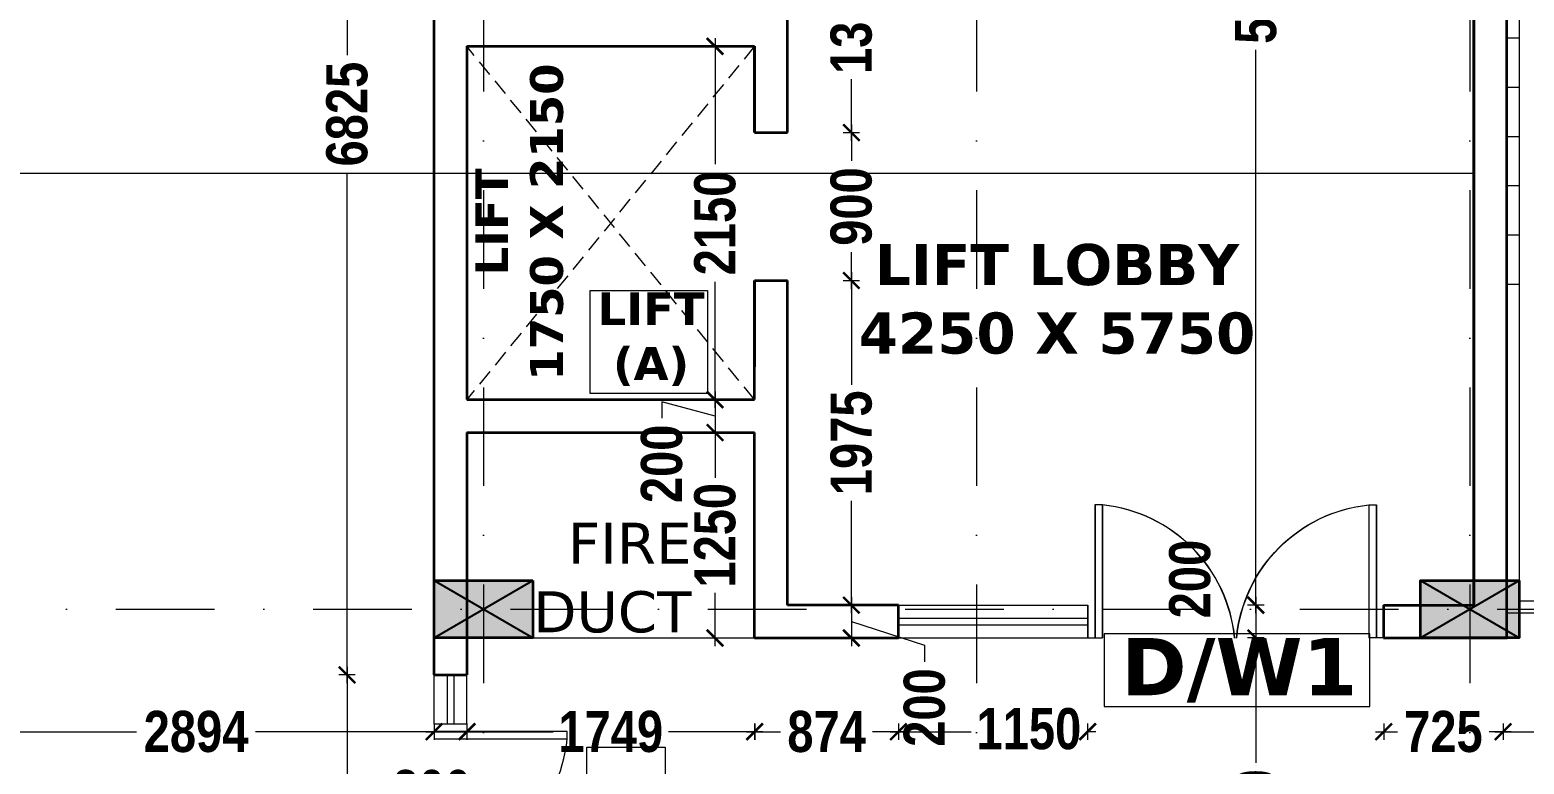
# Model space of a CAD drawing. Header units: millimetres. Extents: x -3092155 to 4513934, y -12317808 to 1850003.
# Drawn here: x -403093 to -394006, y -5682594 to -5678126 of the extents above; entities that cross this region are included whole.
import ezdxf

# ---------------------------------------------------------------- set-up
doc = ezdxf.new("R2010")
doc.units = ezdxf.units.MM
doc.header["$LTSCALE"] = 2
doc.header["$MEASUREMENT"] = 0
doc.header["$PDMODE"] = 34
doc.header["$PDSIZE"] = 500
doc.linetypes.add('DASHDOT', pattern=[1, 0.5, -0.25, 0, -0.25])
doc.linetypes.add('HIDDEN', pattern=[0.375, 0.25, -0.125])
for name, color, linetype, lineweight in [('coloumn', 10, 'Continuous', 35), ('D DIM', 250, 'Continuous', 9), ('DOOR', 27, 'Continuous', 5), ('DW1', 10, 'Continuous', 9), ('DW2', 10, 'Continuous', 9), ('glass', 5, 'Continuous', 15), ('GRID', 251, 'DASHDOT', 5), ('HAT', 42, 'Continuous', 5), ('RAILING', 47, 'Continuous', 13), ('SILL', 74, 'Continuous', 9), ('STAIR', 252, 'Continuous', 9), ('TEXT', 7, 'Continuous', 13), ('W1', 162, 'Continuous', 5), ('W6', 162, 'Continuous', 5), ('WAll', 250, 'Continuous', 35)]:
    doc.layers.add(name, color=color, linetype=linetype, lineweight=lineweight)
doc.styles.add('INNER DIM', font='ARIALNB.TTF', dxfattribs={"height": 250})
doc.styles.add('style2', font='verdana.ttf')
doc.dimstyles.new('external final', dxfattribs={"dimscale": 0, "dimtxt": 250, "dimasz": 100, "dimexe": 50, "dimexo": 50, "dimgap": 50, "dimtad": 0, "dimdec": 0, "dimzin": 0, "dimdsep": 46, "dimtxsty": 'INNER DIM', "dimblk": 'ARCHTICK', "dimcen": 100, "dimdle": 50, "dimclrd": 256, "dimclre": 256, "dimclrt": 256, "dimadec": 0, "dimazin": 0, "dimtfac": 1, "dimtdec": 0, "dimtix": 1, "dimtmove": 1, "dimatfit": 3, "dimfxl": 50, "dimfxlon": 1, "dimtolj": 1, "dimtzin": 0, "dimlwd": -1, "dimlwe": -1, "dimarcsym": 1})
doc.dimstyles.new('INNER DIM', dxfattribs={"dimscale": 0, "dimtxt": 250, "dimasz": 100, "dimexe": 50, "dimexo": 50, "dimgap": 50, "dimtad": 0, "dimdec": 0, "dimzin": 0, "dimdsep": 46, "dimtxsty": 'INNER DIM', "dimblk": 'ARCHTICK', "dimcen": 100, "dimdle": 50, "dimclrd": 256, "dimclre": 256, "dimclrt": 256, "dimadec": 0, "dimazin": 0, "dimtfac": 1, "dimtdec": 0, "dimtix": 1, "dimtmove": 2, "dimatfit": 3, "dimfxl": 50, "dimfxlon": 1, "dimtolj": 1, "dimtzin": 0, "dimlwd": -1, "dimlwe": -1, "dimarcsym": 1})

# ---------------------------------------------------------------- blocks, each defined once
blk = doc.blocks.new('1000 DOOR R')
at = {"layer": 'DOOR', "color": 252, "ltscale": 200}
for p, q in [((-900, -900), (0, -900)), ((-900, -900), (-900, -950)), ((0, -1000), (0, -900)), ((-900, -950), (0, -950))]:
    blk.add_line(p, q, dxfattribs=at)
blk.add_arc((96, -1003), 1001, 95.4612, 174.0988, dxfattribs=at)
blk = doc.blocks.new('A$C44E84F5B')
at = {"layer": 'SILL', "ltscale": 0.1, "extrusion": (0, 0, -1), "xscale": -0.8999999999990947, "yscale": 0.8999999999990947, "zscale": -0.900000000403865, "rotation": 180}
blk.add_blockref('1000 DOOR R', (0, 900), dxfattribs=at)
at = {"layer": 'SILL', "ltscale": 0.1, "extrusion": (0, 0, -1), "xscale": 0.8999999999990947, "yscale": 0.8999999999990947, "zscale": -0.900000000403865}
blk.add_blockref('1000 DOOR R', (0, 900), dxfattribs=at)
blk = doc.blocks.new('_ArchTick')
at = {"color": 0, "linetype": 'ByBlock', "const_width": 0.15}
blk.add_lwpolyline([(-0.5, -0.5), (0.5, 0.5)], dxfattribs=at)
blk = doc.blocks.new('*D669')
at = {"layer": 'D DIM', "ltscale": 100, "transparency": 16777216}
for p, q in [((-403579.3, -5682396.7), (-402443.9, -5682396.7)), ((-403529.3, -5682346.7), (-403529.3, -5682446.7)), ((-400585.1, -5682396.7), (-401720.6, -5682396.7)), ((-400635.1, -5682346.7), (-400635.1, -5682446.7))]:
    blk.add_line(p, q, dxfattribs=at)
at = {"layer": 'Defpoints', "color": 0, "lineweight": 50, "ltscale": 100, "transparency": 16777216}
for p in [(-403529.3, -5681876.2), (-400635.1, -5682051.2), (-400635.1, -5682396.7)]:
    blk.add_point(p, dxfattribs=at)
at = {"layer": 'D DIM', "ltscale": 100, "transparency": 16777216, "xscale": 100, "yscale": 100, "zscale": 100, "rotation": 180}
blk.add_blockref('_ArchTick', (-403529.3, -5682396.7), dxfattribs=at)
at = {"layer": 'D DIM', "ltscale": 100, "transparency": 16777216, "xscale": 100, "yscale": 100, "zscale": 100}
blk.add_blockref('_ArchTick', (-400635.1, -5682396.7), dxfattribs=at)
at = {"layer": 'D DIM', "ltscale": 100, "transparency": 16777216, "insert": (-402082.2, -5682396.7), "char_height": 250, "attachment_point": 5, "style": 'INNER DIM'}
blk.add_mtext('\\A1;2894', dxfattribs=at)
blk = doc.blocks.new('*D670')
at = {"layer": 'D DIM', "ltscale": 100, "transparency": 16777216}
for p, q in [((-400685.1, -5682396.7), (-400384.7, -5682396.7)), ((-400635.1, -5682346.7), (-400635.1, -5682446.7)), ((-400434.7, -5682346.7), (-400434.7, -5682446.7))]:
    blk.add_line(p, q, dxfattribs=at)
at = {"layer": 'Defpoints', "color": 0, "lineweight": 50, "ltscale": 100, "transparency": 16777216}
for p in [(-400635.1, -5682051.2), (-400434.7, -5682051.2), (-400434.7, -5682396.7)]:
    blk.add_point(p, dxfattribs=at)
at = {"layer": 'D DIM', "ltscale": 100, "transparency": 16777216, "xscale": 100, "yscale": 100, "zscale": 100, "rotation": 180}
blk.add_blockref('_ArchTick', (-400635.1, -5682396.7), dxfattribs=at)
at = {"layer": 'D DIM', "ltscale": 100, "transparency": 16777216, "xscale": 100, "yscale": 100, "zscale": 100}
blk.add_blockref('_ArchTick', (-400434.7, -5682396.7), dxfattribs=at)
at = {"layer": 'D DIM', "ltscale": 100, "transparency": 16777216, "insert": (-400648.6, -5682756.3), "char_height": 250, "attachment_point": 5, "style": 'INNER DIM'}
blk.add_mtext('\\A1;200', dxfattribs=at)
blk = doc.blocks.new('*D671')
at = {"layer": 'D DIM', "ltscale": 100, "transparency": 16777216}
for p, q in [((-400484.7, -5682396.7), (-399910.9, -5682396.7)), ((-400434.7, -5682346.7), (-400434.7, -5682446.7)), ((-398635.9, -5682396.7), (-399209.8, -5682396.7)), ((-398685.9, -5682346.7), (-398685.9, -5682446.7))]:
    blk.add_line(p, q, dxfattribs=at)
at = {"layer": 'Defpoints', "color": 0, "lineweight": 50, "ltscale": 100, "transparency": 16777216}
for p in [(-398685.9, -5681744.8), (-400434.7, -5682051.2), (-398685.9, -5682396.7)]:
    blk.add_point(p, dxfattribs=at)
at = {"layer": 'D DIM', "ltscale": 100, "transparency": 16777216, "xscale": 100, "yscale": 100, "zscale": 100, "rotation": 180}
blk.add_blockref('_ArchTick', (-400434.7, -5682396.7), dxfattribs=at)
at = {"layer": 'D DIM', "ltscale": 100, "transparency": 16777216, "xscale": 100, "yscale": 100, "zscale": 100}
blk.add_blockref('_ArchTick', (-398685.9, -5682396.7), dxfattribs=at)
at = {"layer": 'D DIM', "ltscale": 100, "transparency": 16777216, "insert": (-399560.3, -5682396.7), "char_height": 250, "attachment_point": 5, "style": 'INNER DIM'}
blk.add_mtext('\\A1;1749', dxfattribs=at)
blk = doc.blocks.new('*D672')
at = {"layer": 'D DIM', "ltscale": 100, "transparency": 16777216}
for p, q in [((-394909.3, -5682396.7), (-394775.1, -5682396.7)), ((-394859.3, -5682346.7), (-394859.3, -5682446.7)), ((-394083.8, -5682396.7), (-394218, -5682396.7)), ((-394133.8, -5682346.7), (-394133.8, -5682446.7))]:
    blk.add_line(p, q, dxfattribs=at)
at = {"layer": 'Defpoints', "color": 0, "lineweight": 50, "ltscale": 100, "transparency": 16777216}
for p in [(-394133.8, -5681476.2), (-394859.3, -5681826.2), (-394133.8, -5682396.7)]:
    blk.add_point(p, dxfattribs=at)
at = {"layer": 'D DIM', "ltscale": 100, "transparency": 16777216, "xscale": 100, "yscale": 100, "zscale": 100, "rotation": 180}
blk.add_blockref('_ArchTick', (-394859.3, -5682396.7), dxfattribs=at)
at = {"layer": 'D DIM', "ltscale": 100, "transparency": 16777216, "xscale": 100, "yscale": 100, "zscale": 100}
blk.add_blockref('_ArchTick', (-394133.8, -5682396.7), dxfattribs=at)
at = {"layer": 'D DIM', "ltscale": 100, "transparency": 16777216, "insert": (-394496.6, -5682396.7), "char_height": 250, "attachment_point": 5, "style": 'INNER DIM'}
blk.add_mtext('\\A1;725', dxfattribs=at)
blk = doc.blocks.new('*D205')
at = {"layer": 'D DIM', "ltscale": 100, "transparency": 16777216}
for p, q in [((-394183.8, -5682396.7), (-391504.3, -5682396.7)), ((-394133.8, -5682346.7), (-394133.8, -5682446.7)), ((-388109.3, -5682396.7), (-390788.7, -5682396.7)), ((-388159.3, -5682346.7), (-388159.3, -5682446.7))]:
    blk.add_line(p, q, dxfattribs=at)
at = {"layer": 'Defpoints', "color": 0, "lineweight": 50, "ltscale": 100, "transparency": 16777216}
for p in [(-394133.8, -5681476.2), (-388159.3, -5681476.2), (-388159.3, -5682396.7)]:
    blk.add_point(p, dxfattribs=at)
at = {"layer": 'D DIM', "ltscale": 100, "transparency": 16777216, "xscale": 100, "yscale": 100, "zscale": 100, "rotation": 180}
blk.add_blockref('_ArchTick', (-394133.8, -5682396.7), dxfattribs=at)
at = {"layer": 'D DIM', "ltscale": 100, "transparency": 16777216, "xscale": 100, "yscale": 100, "zscale": 100}
blk.add_blockref('_ArchTick', (-388159.3, -5682396.7), dxfattribs=at)
at = {"layer": 'D DIM', "ltscale": 100, "transparency": 16777216, "insert": (-391146.5, -5682396.7), "char_height": 250, "attachment_point": 5, "style": 'INNER DIM'}
blk.add_mtext('\\A1;5975', dxfattribs=at)
blk = doc.blocks.new('*D730')
at = {"layer": 'D DIM', "ltscale": 100, "transparency": 16777216}
for p, q in [((-438689.1, 360.6), (-438689.1, 460.6)), ((998.8, 360.6), (998.8, 460.6)), ((1048.8, 410.6), (-438739.1, 410.6))]:
    blk.add_line(p, q, dxfattribs=at)
at = {"layer": 'Defpoints', "color": 0, "lineweight": 50, "ltscale": 100, "transparency": 16777216}
for p in [(-438689.1, 410.6), (998.8, 0), (-438689.1, -5723126.2)]:
    blk.add_point(p, dxfattribs=at)
at = {"layer": 'D DIM', "ltscale": 100, "transparency": 16777216, "xscale": 100, "yscale": 100, "zscale": 100, "rotation": 180}
blk.add_blockref('_ArchTick', (-438689.1, 410.6), dxfattribs=at)
at = {"layer": 'D DIM', "ltscale": 100, "transparency": 16777216, "xscale": 100, "yscale": 100, "zscale": 100}
blk.add_blockref('_ArchTick', (998.8, 410.6), dxfattribs=at)
at = {"layer": 'D DIM', "ltscale": 100, "transparency": 16777216, "insert": (1326.5, 835.2), "char_height": 250, "attachment_point": 5, "style": 'INNER DIM'}
blk.add_mtext('\\A1;439688', dxfattribs=at)
blk = doc.blocks.new('*D794')
at = {"layer": 'D DIM', "ltscale": 100, "transparency": 16777216}
for p, q in [((-395586.9, -5675876.2), (-395686.9, -5675876.2)), ((-395636.9, -5675826.2), (-395636.9, -5677537.4)), ((-395636.9, -5681676.2), (-395636.9, -5678247.7)), ((-395586.9, -5681626.2), (-395686.9, -5681626.2))]:
    blk.add_line(p, q, dxfattribs=at)
at = {"layer": 'Defpoints', "color": 0, "lineweight": 50, "ltscale": 100, "transparency": 16777216}
for p in [(-395306.3, -5675876.2), (-395636.9, -5681626.2), (-394859.3, -5681626.2)]:
    blk.add_point(p, dxfattribs=at)
at = {"layer": 'D DIM', "ltscale": 100, "transparency": 16777216, "xscale": 100, "yscale": 100, "zscale": 100}
for p, rotation in [((-395636.9, -5675876.2), 90), ((-395636.9, -5681626.2), 270)]:
    blk.add_blockref('_ArchTick', p, dxfattribs=dict(at, rotation=rotation))
at = {"layer": 'D DIM', "ltscale": 100, "transparency": 16777216, "insert": (-395636.9, -5677892.5), "char_height": 250, "attachment_point": 5, "rotation": 90, "style": 'INNER DIM'}
blk.add_mtext('\\A1;5750', dxfattribs=at)
blk = doc.blocks.new('*D795')
at = {"layer": 'D DIM', "ltscale": 100, "transparency": 16777216}
for p, q in [((-395637.3, -5681576.2), (-395637.3, -5681876.2)), ((-395587.3, -5681626.2), (-395687.3, -5681626.2)), ((-395587.3, -5681826.2), (-395687.3, -5681826.2))]:
    blk.add_line(p, q, dxfattribs=at)
at = {"layer": 'Defpoints', "color": 0, "lineweight": 50, "ltscale": 100, "transparency": 16777216}
for p in [(-394859.3, -5681626.2), (-395637.3, -5681826.2), (-394858.9, -5681826.2)]:
    blk.add_point(p, dxfattribs=at)
at = {"layer": 'D DIM', "ltscale": 100, "transparency": 16777216, "xscale": 100, "yscale": 100, "zscale": 100}
for p, rotation in [((-395637.3, -5681626.2), 90), ((-395637.3, -5681826.2), 270)]:
    blk.add_blockref('_ArchTick', p, dxfattribs=dict(at, rotation=rotation))
at = {"layer": 'D DIM', "ltscale": 100, "transparency": 16777216, "insert": (-396037.8, -5681467.7), "char_height": 250, "attachment_point": 5, "rotation": 90, "style": 'INNER DIM'}
blk.add_mtext('\\A1;200', dxfattribs=at)
blk = doc.blocks.new('*D327')
at = {"layer": 'D DIM', "ltscale": 100, "transparency": 16777216}
for p, q in [((-395636.9, -5681776.2), (-395636.9, -5682585.3)), ((-395586.9, -5681826.2), (-395686.9, -5681826.2)), ((-395636.9, -5684726.2), (-395636.9, -5683301.2)), ((-395586.9, -5684676.2), (-395686.9, -5684676.2))]:
    blk.add_line(p, q, dxfattribs=at)
at = {"layer": 'Defpoints', "color": 0, "lineweight": 50, "ltscale": 100, "transparency": 16777216}
for p in [(-394858.9, -5681826.2), (-395636.9, -5684676.2), (-395306.3, -5684676.2)]:
    blk.add_point(p, dxfattribs=at)
at = {"layer": 'D DIM', "ltscale": 100, "transparency": 16777216, "xscale": 100, "yscale": 100, "zscale": 100}
for p, rotation in [((-395636.9, -5681826.2), 90), ((-395636.9, -5684676.2), 270)]:
    blk.add_blockref('_ArchTick', p, dxfattribs=dict(at, rotation=rotation))
at = {"layer": 'D DIM', "ltscale": 100, "transparency": 16777216, "insert": (-395636.9, -5682943.3), "char_height": 250, "attachment_point": 5, "rotation": 90, "style": 'INNER DIM'}
blk.add_mtext('\\A1;2850', dxfattribs=at)
blk = doc.blocks.new('*D806')
at = {"layer": 'D DIM', "ltscale": 100, "transparency": 16777216}
for p, q in [((-401114, -5675226.3), (-401214, -5675226.3)), ((-401164, -5675176.3), (-401164, -5678280.6)), ((-401164, -5682101.2), (-401164, -5678996.9)), ((-401114, -5682051.2), (-401214, -5682051.2))]:
    blk.add_line(p, q, dxfattribs=at)
at = {"layer": 'Defpoints', "color": 0, "lineweight": 50, "ltscale": 100, "transparency": 16777216}
for p in [(-400708.9, -5675226.3), (-401164, -5682051.2), (-400635.1, -5682051.2)]:
    blk.add_point(p, dxfattribs=at)
at = {"layer": 'D DIM', "ltscale": 100, "transparency": 16777216, "xscale": 100, "yscale": 100, "zscale": 100}
for p, rotation in [((-401164, -5675226.3), 90), ((-401164, -5682051.2), 270)]:
    blk.add_blockref('_ArchTick', p, dxfattribs=dict(at, rotation=rotation))
at = {"layer": 'D DIM', "ltscale": 100, "transparency": 16777216, "insert": (-401164, -5678638.7), "char_height": 250, "attachment_point": 5, "rotation": 90, "style": 'INNER DIM'}
blk.add_mtext('\\A1;6825', dxfattribs=at)
blk = doc.blocks.new('*D807')
at = {"layer": 'D DIM', "ltscale": 100, "transparency": 16777216}
for p, q in [((-401114, -5682051.2), (-401214, -5682051.2)), ((-401164, -5682001.2), (-401164, -5682893.2)), ((-401164, -5684501.2), (-401164, -5683609.2)), ((-401114, -5684451.2), (-401214, -5684451.2))]:
    blk.add_line(p, q, dxfattribs=at)
at = {"layer": 'Defpoints', "color": 0, "lineweight": 50, "ltscale": 100, "transparency": 16777216}
for p in [(-400635.1, -5682051.2), (-401164, -5684451.2), (-400708.9, -5684451.2)]:
    blk.add_point(p, dxfattribs=at)
at = {"layer": 'D DIM', "ltscale": 100, "transparency": 16777216, "xscale": 100, "yscale": 100, "zscale": 100}
for p, rotation in [((-401164, -5682051.2), 90), ((-401164, -5684451.2), 270)]:
    blk.add_blockref('_ArchTick', p, dxfattribs=dict(at, rotation=rotation))
at = {"layer": 'D DIM', "ltscale": 100, "transparency": 16777216, "insert": (-401164, -5683251.2), "char_height": 250, "attachment_point": 5, "rotation": 90, "style": 'INNER DIM'}
blk.add_mtext('\\A1;2400', dxfattribs=at)
blk = doc.blocks.new('F.F')
at = {"layer": 'coloumn', "ltscale": 100}
for points in [[(-172655.3, -5834806.2), (-172655.3, -5835156.2), (-173255.3, -5835156.2), (-173255.3, -5834806.2)], [(-166655.3, -5834806.2), (-166655.3, -5835156.2), (-167255.3, -5835156.2), (-167255.3, -5834806.2)]]:
    blk.add_hatch(color=256, dxfattribs=at).paths.add_polyline_path(points)
at = {"layer": 'coloumn', "lineweight": 25, "ltscale": 100}
for p, q in [((-173255.3, -5835156.2), (-172655.3, -5834806.2)), ((-173255.3, -5834806.2), (-172655.3, -5835156.2)), ((-167255.3, -5835156.2), (-166655.3, -5834806.2)), ((-167255.3, -5834806.2), (-166655.3, -5835156.2))]:
    blk.add_line(p, q, dxfattribs=at)
at = {"layer": 'coloumn', "ltscale": 100}
for points in [[(-172655.3, -5834806.2), (-172655.3, -5835156.2), (-173255.3, -5835156.2), (-173255.3, -5834806.2)], [(-166655.3, -5834806.2), (-166655.3, -5835156.2), (-167255.3, -5835156.2), (-167255.3, -5834806.2)]]:
    blk.add_lwpolyline(points, close=True, dxfattribs=at)
blk = doc.blocks.new('*D1012')
at = {"layer": 'D DIM', "ltscale": 100, "transparency": 16777216}
for p, q in [((-397860.5, -5682396.7), (-397367.7, -5682396.7)), ((-397810.5, -5682346.7), (-397810.5, -5682446.7)), ((-396610.1, -5682396.7), (-396667.3, -5682396.7)), ((-396660.1, -5682346.7), (-396660.1, -5682446.7))]:
    blk.add_line(p, q, dxfattribs=at)
at = {"layer": 'Defpoints', "color": 0, "lineweight": 50, "ltscale": 100, "transparency": 16777216}
for p in [(-397810.5, -5681856.9), (-396660.1, -5681826.2), (-397810.5, -5682396.7)]:
    blk.add_point(p, dxfattribs=at)
at = {"layer": 'D DIM', "ltscale": 100, "transparency": 16777216, "xscale": 100, "yscale": 100, "zscale": 100, "rotation": 180}
blk.add_blockref('_ArchTick', (-397810.5, -5682396.7), dxfattribs=at)
at = {"layer": 'D DIM', "ltscale": 100, "transparency": 16777216, "xscale": 100, "yscale": 100, "zscale": 100}
blk.add_blockref('_ArchTick', (-396660.1, -5682396.7), dxfattribs=at)
at = {"layer": 'D DIM', "ltscale": 100, "transparency": 16777216, "insert": (-397017.5, -5682379.7), "char_height": 250, "attachment_point": 5, "style": 'INNER DIM'}
blk.add_mtext('\\A1;1150', dxfattribs=at)
blk = doc.blocks.new('*D1011')
at = {"layer": 'D DIM', "ltscale": 100, "transparency": 16777216}
for p, q in [((-398734.7, -5682396.7), (-398527.3, -5682396.7)), ((-398684.7, -5682346.7), (-398684.7, -5682446.7)), ((-397760.5, -5682396.7), (-397967.9, -5682396.7)), ((-397810.5, -5682346.7), (-397810.5, -5682446.7))]:
    blk.add_line(p, q, dxfattribs=at)
at = {"layer": 'Defpoints', "color": 0, "lineweight": 50, "ltscale": 100, "transparency": 16777216}
for p in [(-398684.7, -5681823.8), (-397810.5, -5681826.2), (-398684.7, -5682396.7)]:
    blk.add_point(p, dxfattribs=at)
at = {"layer": 'D DIM', "ltscale": 100, "transparency": 16777216, "xscale": 100, "yscale": 100, "zscale": 100, "rotation": 180}
blk.add_blockref('_ArchTick', (-398684.7, -5682396.7), dxfattribs=at)
at = {"layer": 'D DIM', "ltscale": 100, "transparency": 16777216, "xscale": 100, "yscale": 100, "zscale": 100}
blk.add_blockref('_ArchTick', (-397810.5, -5682396.7), dxfattribs=at)
at = {"layer": 'D DIM', "ltscale": 100, "transparency": 16777216, "insert": (-398247.6, -5682396.7), "char_height": 250, "attachment_point": 5, "style": 'INNER DIM'}
blk.add_mtext('\\A1;874', dxfattribs=at)
blk = doc.blocks.new('*D1023')
at = {"layer": 'D DIM', "ltscale": 100, "transparency": 16777216}
for p, q in [((-398147.1, -5677401.2), (-398047.1, -5677401.2)), ((-398097.1, -5677351.2), (-398097.1, -5677726)), ((-398097.1, -5678801.2), (-398097.1, -5678426.5)), ((-398147.1, -5678751.2), (-398047.1, -5678751.2))]:
    blk.add_line(p, q, dxfattribs=at)
at = {"layer": 'Defpoints', "color": 0, "lineweight": 50, "ltscale": 100, "transparency": 16777216}
for p in [(-398484.7, -5677401.2), (-398484.7, -5678751.2), (-398097.1, -5678751.2)]:
    blk.add_point(p, dxfattribs=at)
at = {"layer": 'D DIM', "ltscale": 100, "transparency": 16777216, "xscale": 100, "yscale": 100, "zscale": 100}
for p, rotation in [((-398097.1, -5677401.2), 90), ((-398097.1, -5678751.2), 270)]:
    blk.add_blockref('_ArchTick', p, dxfattribs=dict(at, rotation=rotation))
at = {"layer": 'D DIM', "ltscale": 100, "transparency": 16777216, "insert": (-398097.1, -5678076.2), "char_height": 250, "attachment_point": 5, "rotation": 90, "style": 'INNER DIM'}
blk.add_mtext('\\A1;1350', dxfattribs=at)
blk = doc.blocks.new('*D1024')
at = {"layer": 'D DIM', "ltscale": 100, "transparency": 16777216}
for p, q in [((-398147.1, -5678751.2), (-398047.1, -5678751.2)), ((-398097.1, -5678701.2), (-398097.1, -5678923.8)), ((-398097.1, -5679701.2), (-398097.1, -5679478.6)), ((-398147.1, -5679651.2), (-398047.1, -5679651.2))]:
    blk.add_line(p, q, dxfattribs=at)
at = {"layer": 'Defpoints', "color": 0, "lineweight": 50, "ltscale": 100, "transparency": 16777216}
for p in [(-398484.7, -5678751.2), (-398484.7, -5679651.2), (-398097.1, -5679651.2)]:
    blk.add_point(p, dxfattribs=at)
at = {"layer": 'D DIM', "ltscale": 100, "transparency": 16777216, "xscale": 100, "yscale": 100, "zscale": 100}
for p, rotation in [((-398097.1, -5678751.2), 90), ((-398097.1, -5679651.2), 270)]:
    blk.add_blockref('_ArchTick', p, dxfattribs=dict(at, rotation=rotation))
at = {"layer": 'D DIM', "ltscale": 100, "transparency": 16777216, "insert": (-398097.1, -5679201.2), "char_height": 250, "attachment_point": 5, "rotation": 90, "style": 'INNER DIM'}
blk.add_mtext('\\A1;900', dxfattribs=at)
blk = doc.blocks.new('*D1025')
at = {"layer": 'D DIM', "ltscale": 100, "transparency": 16777216}
for p, q in [((-398097.1, -5679601.2), (-398097.1, -5680285.9)), ((-398147.1, -5679651.2), (-398047.1, -5679651.2)), ((-398097.1, -5681676.2), (-398097.1, -5680991.6)), ((-398147.1, -5681626.2), (-398047.1, -5681626.2))]:
    blk.add_line(p, q, dxfattribs=at)
at = {"layer": 'Defpoints', "color": 0, "lineweight": 50, "ltscale": 100, "transparency": 16777216}
for p in [(-398484.7, -5679651.2), (-398484.7, -5681626.2), (-398097.1, -5681626.2)]:
    blk.add_point(p, dxfattribs=at)
at = {"layer": 'D DIM', "ltscale": 100, "transparency": 16777216, "xscale": 100, "yscale": 100, "zscale": 100}
for p, rotation in [((-398097.1, -5679651.2), 90), ((-398097.1, -5681626.2), 270)]:
    blk.add_blockref('_ArchTick', p, dxfattribs=dict(at, rotation=rotation))
at = {"layer": 'D DIM', "ltscale": 100, "transparency": 16777216, "insert": (-398097.1, -5680638.7), "char_height": 250, "attachment_point": 5, "rotation": 90, "style": 'INNER DIM'}
blk.add_mtext('\\A1;1975', dxfattribs=at)
blk = doc.blocks.new('*D1026')
at = {"layer": 'D DIM', "ltscale": 100, "transparency": 16777216}
for p, q in [((-398097.1, -5681576.2), (-398097.1, -5681876.2)), ((-398147.1, -5681626.2), (-398047.1, -5681626.2)), ((-398097.1, -5681726.2), (-397652, -5681871)), ((-398147.1, -5681826.2), (-398047.1, -5681826.2)), ((-397652, -5681871), (-397652, -5681971))]:
    blk.add_line(p, q, dxfattribs=at)
at = {"layer": 'Defpoints', "color": 0, "lineweight": 50, "ltscale": 100, "transparency": 16777216}
for p in [(-398484.7, -5681626.2), (-398684.7, -5681826.2), (-398097.1, -5681826.2)]:
    blk.add_point(p, dxfattribs=at)
at = {"layer": 'D DIM', "ltscale": 100, "transparency": 16777216, "xscale": 100, "yscale": 100, "zscale": 100}
for p, rotation in [((-398097.1, -5681626.2), 90), ((-398097.1, -5681826.2), 270)]:
    blk.add_blockref('_ArchTick', p, dxfattribs=dict(at, rotation=rotation))
at = {"layer": 'D DIM', "ltscale": 100, "transparency": 16777216, "insert": (-397652, -5682249.4), "char_height": 250, "attachment_point": 5, "rotation": 90, "style": 'INNER DIM'}
blk.add_mtext('\\A1;200', dxfattribs=at)
blk = doc.blocks.new('*D1028')
at = {"layer": 'D DIM', "ltscale": 100, "transparency": 16777216}
for p, q in [((-398976.1, -5678226.2), (-398876.1, -5678226.2)), ((-398926.1, -5678176.2), (-398926.1, -5678943.3)), ((-398926.1, -5680426.2), (-398926.1, -5679659.2)), ((-398976.1, -5680376.2), (-398876.1, -5680376.2))]:
    blk.add_line(p, q, dxfattribs=at)
at = {"layer": 'Defpoints', "color": 0, "lineweight": 50, "ltscale": 100, "transparency": 16777216}
for p in [(-399233.5, -5678226.2), (-399233.5, -5680376.2), (-398926.1, -5680376.2)]:
    blk.add_point(p, dxfattribs=at)
at = {"layer": 'D DIM', "ltscale": 100, "transparency": 16777216, "xscale": 100, "yscale": 100, "zscale": 100}
for p, rotation in [((-398926.1, -5678226.2), 90), ((-398926.1, -5680376.2), 270)]:
    blk.add_blockref('_ArchTick', p, dxfattribs=dict(at, rotation=rotation))
at = {"layer": 'D DIM', "ltscale": 100, "transparency": 16777216, "insert": (-398926.1, -5679301.2), "char_height": 250, "attachment_point": 5, "rotation": 90, "style": 'INNER DIM'}
blk.add_mtext('\\A1;2150', dxfattribs=at)
blk = doc.blocks.new('*D1029')
at = {"layer": 'D DIM', "ltscale": 100, "transparency": 16777216}
for p, q in [((-398926.1, -5680326.2), (-398926.1, -5680626.2)), ((-398926.1, -5680476.2), (-399250, -5680388.5)), ((-399250, -5680388.5), (-399250, -5680488.5)), ((-398976.1, -5680376.2), (-398876.1, -5680376.2)), ((-398976.1, -5680576.2), (-398876.1, -5680576.2))]:
    blk.add_line(p, q, dxfattribs=at)
at = {"layer": 'Defpoints', "color": 0, "lineweight": 50, "ltscale": 100, "transparency": 16777216}
for p in [(-399352.5, -5680376.2), (-399352.5, -5680576.2), (-398926.1, -5680576.2)]:
    blk.add_point(p, dxfattribs=at)
at = {"layer": 'D DIM', "ltscale": 100, "transparency": 16777216, "xscale": 100, "yscale": 100, "zscale": 100}
for p, rotation in [((-398926.1, -5680376.2), 90), ((-398926.1, -5680576.2), 270)]:
    blk.add_blockref('_ArchTick', p, dxfattribs=dict(at, rotation=rotation))
at = {"layer": 'D DIM', "ltscale": 100, "transparency": 16777216, "insert": (-399250, -5680766.8), "char_height": 250, "attachment_point": 5, "rotation": 90, "style": 'INNER DIM'}
blk.add_mtext('\\A1;200', dxfattribs=at)
blk = doc.blocks.new('*D1030')
at = {"layer": 'D DIM', "ltscale": 100, "transparency": 16777216}
for p, q in [((-398976.1, -5680576.2), (-398876.1, -5680576.2)), ((-398926.1, -5680526.2), (-398926.1, -5680851)), ((-398926.1, -5681876.2), (-398926.1, -5681551.5)), ((-398976.1, -5681826.2), (-398876.1, -5681826.2))]:
    blk.add_line(p, q, dxfattribs=at)
at = {"layer": 'Defpoints', "color": 0, "lineweight": 50, "ltscale": 100, "transparency": 16777216}
for p in [(-399222.5, -5680576.2), (-399222.5, -5681826.2), (-398926.1, -5681826.2)]:
    blk.add_point(p, dxfattribs=at)
at = {"layer": 'D DIM', "ltscale": 100, "transparency": 16777216, "xscale": 100, "yscale": 100, "zscale": 100}
for p, rotation in [((-398926.1, -5680576.2), 90), ((-398926.1, -5681826.2), 270)]:
    blk.add_blockref('_ArchTick', p, dxfattribs=dict(at, rotation=rotation))
at = {"layer": 'D DIM', "ltscale": 100, "transparency": 16777216, "insert": (-398926.1, -5681201.2), "char_height": 250, "attachment_point": 5, "rotation": 90, "style": 'INNER DIM'}
blk.add_mtext('\\A1;1250', dxfattribs=at)
blk = doc.blocks.new('YH5YH')
at = {"layer": 'W1', "ltscale": 100}
blk.add_lwpolyline([(-503017, -5835238.1), (-503731.8, -5835238.1), (-503731.8, -5834610.9), (-503017, -5834610.9)], close=True, dxfattribs=at)
at = {"layer": 'W1', "ltscale": 100, "insert": (-503360.7, -5834621.7), "char_height": 200, "width": 641.269, "attachment_point": 2, "style": 'style2'}
blk.add_mtext('{\\fVerdana|b1|i0|c0|p34;LIFT (A)}', dxfattribs=at)

msp = doc.modelspace()

# ---------------------------------------------------------------- linework, layer by layer
at = {"layer": 'D DIM', "ltscale": 100}
msp.add_line((-438539.3, -5678998.9), (-394309.3, -5678998.9), dxfattribs=at)
at = {"layer": 'DW1', "ltscale": 100}
msp.add_lwpolyline([(-394943, -5681801.9), (-396559.3, -5681801.9), (-396559.3, -5682243.8), (-394943, -5682243.8)], close=True, dxfattribs=at)
at = {"layer": 'DW2', "ltscale": 100}
msp.add_lwpolyline([(-399229.6, -5682491.4), (-399229.6, -5684112.5), (-399705.2, -5684112.5), (-399705.2, -5682491.4)], close=True, dxfattribs=at)
at = {"layer": 'glass', "ltscale": 100}
for p, q in [((-397811, -5681706.2), (-396659.3, -5681706.2)), ((-397811, -5681706.2), (-396660.5, -5681706.2)), ((-397811, -5681746.2), (-396659.3, -5681746.2)), ((-397811, -5681746.2), (-396660.5, -5681746.2)), ((-400555.1, -5682051.2), (-400555.1, -5682351.2)), ((-400515.1, -5682051.2), (-400515.1, -5682351.2))]:
    msp.add_line(p, q, dxfattribs=at)
at = {"layer": 'GRID', "color": 5, "ltscale": 600}
for p, q in [((-400334.7, -5657499.4), (-400334.7, -5742293.2)), ((-397335.1, -5657499.4), (-397335.1, -5742293.2)), ((-394334.7, -5657499.4), (-394334.7, -5742293.2))]:
    msp.add_line(p, q, dxfattribs=at)
at = {"layer": 'GRID', "color": 6, "ltscale": 600}
msp.add_line((-460174.6, -5681651.2), (-367335.1, -5681651.2), dxfattribs=at)
at = {"layer": 'RAILING', "ltscale": 100}
for p, q in [((-394034.7, -5675951.2), (-394034.7, -5681601.2)), ((-394034.7, -5681601.2), (-389911.6, -5681601.2))]:
    msp.add_line(p, q, dxfattribs=at)
at = {"layer": 'SILL', "ltscale": 100}
for p, q in [((-397811, -5681626.2), (-396660.5, -5681626.2)), ((-397809.3, -5681626.2), (-396659.3, -5681626.2)), ((-396660.5, -5681626.2), (-396660.5, -5681826.2)), ((-396659.3, -5681626.2), (-396659.3, -5681826.2)), ((-397811, -5681826.2), (-396659.3, -5681826.2)), ((-397810.5, -5681826.2), (-396660.5, -5681826.2)), ((-400635.1, -5682351.2), (-400635.1, -5682051.2)), ((-400635.1, -5682351.2), (-400635.1, -5682051.2)), ((-400435.1, -5682351.2), (-400435.1, -5682051.2))]:
    msp.add_line(p, q, dxfattribs=at)
at = {"layer": 'STAIR', "linetype": 'HIDDEN', "ltscale": 200}
for p, q in [((-398686.3, -5680376.2), (-400435.1, -5678226.2)), ((-398686.3, -5678226.2), (-400435.1, -5680376.2))]:
    msp.add_line(p, q, dxfattribs=at)
at = {"layer": 'STAIR', "ltscale": 100}
for p, q in [((-394034.7, -5678176.2), (-394109.7, -5678176.2)), ((-394034.7, -5678476.2), (-394109.7, -5678476.2)), ((-394034.7, -5678776.2), (-394109.7, -5678776.2)), ((-394034.7, -5679076.2), (-394109.7, -5679076.2)), ((-394034.7, -5679376.2), (-394109.7, -5679376.2)), ((-394034.7, -5679376.2), (-394109.7, -5679376.2)), ((-394034.7, -5679676.2), (-394109.7, -5679676.2)), ((-394034.7, -5679676.2), (-394109.7, -5679676.2)), ((-390234.9, -5681676.2), (-394109.7, -5681676.2)), ((-400510.5, -5681826.2), (-398686.3, -5681826.2))]:
    msp.add_line(p, q, dxfattribs=at)
at = {"layer": 'W6', "ltscale": 100}
msp.add_line((-400437.6, -5682351.2), (-400635.1, -5682351.2), dxfattribs=at)
at = {"layer": 'WAll', "ltscale": 100}
for p, q in [((-400635.1, -5682051.2), (-400635.1, -5675876.2)), ((-394310.5, -5681626.2), (-394310.5, -5675876.2)), ((-394309.7, -5681626.2), (-394309.7, -5675876.2)), ((-394109.7, -5681826.2), (-394109.7, -5675876.2)), ((-398486.3, -5678751.2), (-398486.3, -5677401.2)), ((-400436.3, -5678226.2), (-398686.3, -5678226.2)), ((-400435.2, -5678226.2), (-400435.2, -5680376.2)), ((-398686.3, -5678226.2), (-398686.3, -5678751.2)), ((-398686.3, -5678751.2), (-398686.3, -5678226.2)), ((-398686.3, -5678751.2), (-398486.3, -5678751.2)), ((-398686.3, -5679651.2), (-398686.3, -5680176.2)), ((-398686.3, -5680376.2), (-398686.3, -5679651.2)), ((-398686.3, -5679651.2), (-398486.3, -5679651.2)), ((-398486.3, -5681626.2), (-398486.3, -5679651.2)), ((-400435.2, -5680376.2), (-398686.3, -5680376.2)), ((-400435.2, -5680576.2), (-400435.2, -5682051.2)), ((-400435.2, -5680576.2), (-398686.3, -5680576.2)), ((-398686.3, -5681826.2), (-398686.3, -5680576.2)), ((-397811, -5681626.2), (-398486.3, -5681626.2)), ((-397811, -5681826.2), (-397811, -5681626.2)), ((-394860.9, -5681626.2), (-394585.5, -5681626.2)), ((-394860.9, -5681626.2), (-394860.9, -5681826.2)), ((-394859.3, -5681826.2), (-394859.3, -5681626.2)), ((-394859.3, -5681626.2), (-394308.8, -5681626.2)), ((-398686.3, -5681826.2), (-397811, -5681826.2)), ((-394860.9, -5681826.2), (-394585.5, -5681826.2)), ((-394859.3, -5681826.2), (-394108.8, -5681826.2)), ((-400635.1, -5682051.2), (-400435.1, -5682051.2))]:
    msp.add_line(p, q, dxfattribs=at)

# ---------------------------------------------------------------- block references
at = {"layer": 'coloumn'}
msp.add_blockref('F.F', (-227379.8, 153330), dxfattribs=at)
at = {"layer": 'D DIM'}
msp.add_blockref('YH5YH', (104045.5, 154898.8), dxfattribs=at)
at = {"layer": 'DOOR', "ltscale": 100}
msp.add_blockref('A$C44E84F5B', (-400635.1, -5684151.2), dxfattribs=at)
at = {"layer": 'HAT', "ltscale": 100, "rotation": 90}
msp.add_blockref('A$C44E84F5B', (-394859.3, -5681826.2), dxfattribs=at)
at = {"layer": 'SILL', "ltscale": 0.1, "extrusion": (0, 0, -1), "xscale": -0.8999999999941792, "yscale": 0.8999999999941792, "zscale": -0.900000000403865, "rotation": 90}
msp.add_blockref('1000 DOOR R', (395760.9, -5681826.2), dxfattribs=at)
at = {"layer": 'SILL', "ltscale": 0.1, "xscale": -0.8999999999941792, "yscale": 0.8999999999941792, "zscale": 0.900000000403865, "rotation": 90}
msp.add_blockref('1000 DOOR R', (-395760.9, -5681826.2), dxfattribs=at)

# ---------------------------------------------------------------- texts
at = {"layer": 'DW1', "ltscale": 0.1, "insert": (-395737.5, -5682022.9), "char_height": 350, "width": 1820.545, "attachment_point": 5, "style": 'style2'}
msp.add_mtext('\\A1;\\pxt11;{\\fVerdana|b1|i0|c0|p34;\\H1x;D/W1}', dxfattribs=at)
at = {"layer": 'TEXT', "ltscale": 0.1, "insert": (-400115.9, -5679295.6), "char_height": 200, "attachment_point": 5, "rotation": 90, "style": 'style2'}
msp.add_mtext('{\\fVerdana|b1|i0|c0|p34;LIFT\\P1750 X 2150 }', dxfattribs=at)
at = {"layer": 'TEXT', "ltscale": 0.1, "insert": (-396846.4, -5679764.8), "char_height": 250, "width": 3864.686, "attachment_point": 5, "style": 'style2'}
msp.add_mtext('{\\fVerdana|b1|i0|c0|p34;LIFT LOBBY\\P4250 X 5750}', dxfattribs=at)
at = {"layer": 'TEXT', "lineweight": 30, "ltscale": 100, "insert": (-399068.5, -5681125), "char_height": 250, "width": 943.083, "attachment_point": 3, "style": 'style2'}
msp.add_mtext('FIRE\\PDUCT', dxfattribs=at)

# ---------------------------------------------------------------- dimensions: what is measured, and where the dimension line sits
at = {"layer": 'D DIM', "ltscale": 100}
for base, p1, p2, picture, middle in [((-438689.1, 410.6), (998.8, 0), (-438689.1, -5723126.2), '*D730', (1326.5, 835.2)), ((-400434.7, -5682396.7), (-400635.1, -5682051.2), (-400434.7, -5682051.2), '*D670', (-400648.6, -5682756.3))]:
    dim = msp.add_linear_dim(base=base, p1=p1, p2=p2, dimstyle='INNER DIM', override={"dimscale": 1}, dxfattribs=at)
    dim.commit()
    dim.dimension.update_dxf_attribs({"geometry": picture, "text_midpoint": middle, "dimtype": 160})
for base, p1, p2, dimstyle, picture, middle in [((-401164, -5682051.2), (-400708.9, -5675226.3), (-400635.1, -5682051.2), 'INNER DIM', '*D806', (-401164, -5678638.7)), ((-398097.1, -5678751.2), (-398484.7, -5677401.2), (-398484.7, -5678751.2), 'external final', '*D1023', (-398097.1, -5678076.2)), ((-398926.1, -5680376.2), (-399233.5, -5678226.2), (-399233.5, -5680376.2), 'external final', '*D1028', (-398926.1, -5679301.2)), ((-398097.1, -5679651.2), (-398484.7, -5678751.2), (-398484.7, -5679651.2), 'external final', '*D1024', (-398097.1, -5679201.2)), ((-398097.1, -5681626.2), (-398484.7, -5679651.2), (-398484.7, -5681626.2), 'external final', '*D1025', (-398097.1, -5680638.7)), ((-398926.1, -5681826.2), (-399222.5, -5680576.2), (-399222.5, -5681826.2), 'external final', '*D1030', (-398926.1, -5681201.2)), ((-401164, -5684451.2), (-400635.1, -5682051.2), (-400708.9, -5684451.2), 'INNER DIM', '*D807', (-401164, -5683251.2))]:
    dim = msp.add_linear_dim(base=base, p1=p1, p2=p2, angle=90, dimstyle=dimstyle, override={"dimscale": 1}, dxfattribs=at)
    dim.commit()
    dim.dimension.update_dxf_attribs({"geometry": picture, "text_midpoint": middle})
for base, p1, p2, angle, dimstyle, picture, middle in [((-395636.9, -5681626.2), (-395306.3, -5675876.2), (-394859.3, -5681626.2), 90, 'INNER DIM', '*D794', (-395636.9, -5677892.5)), ((-398926.1, -5680576.2), (-399352.5, -5680376.2), (-399352.5, -5680576.2), 90, 'external final', '*D1029', (-399250, -5680538.5)), ((-395637.3, -5681826.2), (-394859.3, -5681626.2), (-394858.9, -5681826.2), 90, 'INNER DIM', '*D795', (-396037.8, -5681467.7)), ((-398097.1, -5681826.2), (-398484.7, -5681626.2), (-398684.7, -5681826.2), 90, 'external final', '*D1026', (-397652, -5682021)), ((-395636.9, -5684676.2), (-394858.9, -5681826.2), (-395306.3, -5684676.2), 90, 'INNER DIM', '*D327', (-395636.9, -5682943.3)), ((-398684.7, -5682396.7), (-397810.5, -5681826.2), (-398684.7, -5681823.8), 180, 'INNER DIM', '*D1011', (-398247.6, -5682396.7)), ((-397810.5, -5682396.7), (-396660.1, -5681826.2), (-397810.5, -5681856.9), 180, 'INNER DIM', '*D1012', (-397017.5, -5682379.7))]:
    dim = msp.add_linear_dim(base=base, p1=p1, p2=p2, angle=angle, dimstyle=dimstyle, override={"dimscale": 1}, dxfattribs=at)
    dim.commit()
    dim.dimension.update_dxf_attribs({"geometry": picture, "text_midpoint": middle, "dimtype": 160})
for base, p1, p2, picture, middle in [((-394133.8083, -5682396.7027), (-394859.2976, -5681826.2321), (-394133.8083, -5681476.2327), '*D672', (-394496.553, -5682396.7027)), ((-388159.2708, -5682396.7027), (-394133.8083, -5681476.2327), (-388159.2708, -5681476.2327), '*D205', (-391146.5396, -5682396.7027)), ((-398685.9, -5682396.7), (-400434.7, -5682051.2), (-398685.9, -5681744.8), '*D671', (-399560.3, -5682396.7)), ((-400635.1, -5682396.7), (-403529.3, -5681876.2), (-400635.1, -5682051.2), '*D669', (-402082.2, -5682396.7))]:
    dim = msp.add_linear_dim(base=base, p1=p1, p2=p2, dimstyle='INNER DIM', override={"dimscale": 1}, dxfattribs=at)
    dim.commit()
    dim.dimension.update_dxf_attribs({"geometry": picture, "text_midpoint": middle})

doc.saveas('drawing.dxf')
